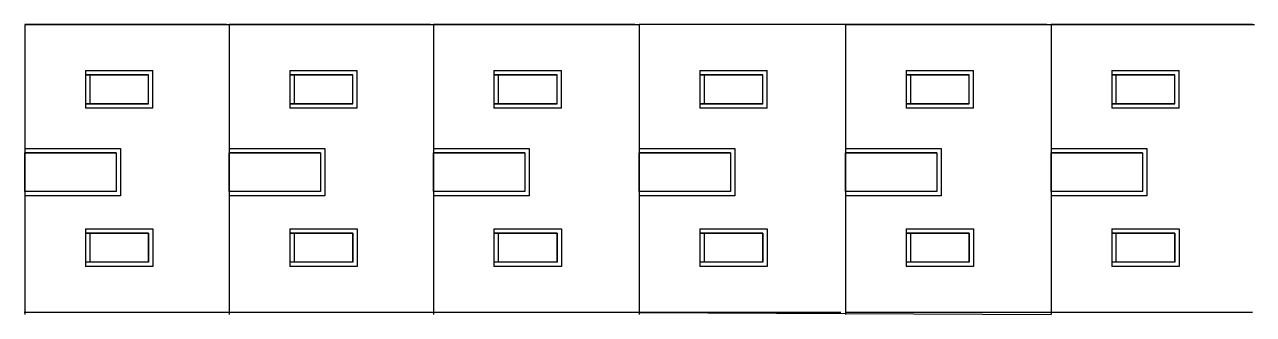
# Model space of a CAD drawing. Header units: millimetres. Extents: x -45491 to 454665, y -283075 to 218718.
# Drawn here: x 22572 to 108017, y 148884 to 169018 of the extents above; entities that cross this region are included whole.
import ezdxf

# ---------------------------------------------------------------- set-up
doc = ezdxf.new("R2010")
doc.units = ezdxf.units.MM
for name, color, linetype in [('A-DOOR', 3, 'Continuous'), ('A-WALL', 1, 'Continuous'), ('A-WINDOW', 4, 'Continuous')]:
    doc.layers.add(name, color=color, linetype=linetype)

msp = doc.modelspace()

# ---------------------------------------------------------------- linework, layer by layer
at = {"layer": 'A-DOOR'}
for p, q in [((22601, 160404), (29248, 160404)), ((22601, 160104), (28948, 160104)), ((22601, 157420), (22601, 160104)), ((28948, 160104), (28948, 157420)), ((29248, 160404), (29248, 157120)), ((36801, 160404), (43448, 160404)), ((36801, 160104), (43148, 160104)), ((36801, 157420), (36801, 160104)), ((43148, 160104), (43148, 157420)), ((43448, 160404), (43448, 157120)), ((51002, 160404), (57648, 160404)), ((51002, 160104), (57348, 160104)), ((51002, 157420), (51002, 160104)), ((57348, 160104), (57348, 157420)), ((57648, 160404), (57648, 157120)), ((65317, 160404), (71964, 160404)), ((65317, 160104), (71664, 160104)), ((65317, 157420), (65317, 160104)), ((71664, 160104), (71664, 157420)), ((71964, 160404), (71964, 157120)), ((79661, 160404), (86308, 160404)), ((79661, 160104), (86008, 160104)), ((79661, 157420), (79661, 160104)), ((86008, 160104), (86008, 157420)), ((86308, 160404), (86308, 157120)), ((93952, 160404), (100599, 160404)), ((93952, 160104), (100299, 160104)), ((93952, 157420), (93952, 160104)), ((100299, 160104), (100299, 157420)), ((100599, 160404), (100599, 157120)), ((28948, 157420), (22601, 157420)), ((43148, 157420), (36801, 157420)), ((57348, 157420), (51002, 157420)), ((71664, 157420), (65317, 157420)), ((86008, 157420), (79661, 157420)), ((100299, 157420), (93952, 157420)), ((29248, 157120), (22601, 157120)), ((43448, 157120), (36801, 157120)), ((57648, 157120), (51002, 157120)), ((71964, 157120), (65317, 157120)), ((86308, 157120), (79661, 157120)), ((100599, 157120), (93952, 157120))]:
    msp.add_line(p, q, dxfattribs=at)
at = {"layer": 'A-WALL'}
for p, q in [((36601, 169018), (22601, 169018)), ((36601, 169018), (22601, 169018)), ((22601, 169018), (22601, 148884)), ((22601, 169018), (65317, 169018)), ((50801, 169018), (36801, 169018)), ((50801, 169018), (36801, 169018)), ((36801, 169018), (36801, 148884)), ((65002, 169018), (51002, 169018)), ((65002, 169018), (51002, 169018)), ((51002, 169018), (51002, 148884)), ((65317, 169018), (65317, 148884)), ((65317, 169018), (65317, 149018)), ((65317, 169018), (65317, 149018)), ((79661, 169018), (65317, 169018)), ((93661, 169018), (79661, 169018)), ((93661, 169018), (79661, 169018)), ((79661, 169018), (79661, 148884)), ((79661, 169018), (108081, 169018)), ((107952, 169018), (93952, 169018)), ((107952, 169018), (93952, 169018)), ((93952, 169018), (93952, 148884)), ((31196, 165518), (26810, 165518)), ((45396, 165518), (41010, 165518)), ((59596, 165518), (55210, 165518)), ((73912, 165518), (69526, 165518)), ((88255, 165518), (83869, 165518)), ((102547, 165518), (98161, 165518)), ((26810, 163518), (31196, 163518)), ((41010, 163518), (45396, 163518)), ((55210, 163518), (59596, 163518)), ((69526, 163518), (73912, 163518)), ((83869, 163518), (88255, 163518)), ((98161, 163518), (102547, 163518)), ((28948, 160104), (22601, 160104)), ((43148, 160104), (36801, 160104)), ((57348, 160104), (51002, 160104)), ((71664, 160104), (65317, 160104)), ((86008, 160104), (79661, 160104)), ((100299, 160104), (93952, 160104)), ((28948, 157420), (22601, 157420)), ((43148, 157420), (36801, 157420)), ((57348, 157420), (51002, 157420)), ((71664, 157420), (65317, 157420)), ((86008, 157420), (79661, 157420)), ((100299, 157420), (93952, 157420)), ((31196, 154521), (26810, 154521)), ((45396, 154521), (41010, 154521)), ((59596, 154521), (55210, 154521)), ((73912, 154521), (69526, 154521)), ((88255, 154521), (83869, 154521)), ((102547, 154521), (98161, 154521)), ((31196, 152518), (26810, 152518)), ((45396, 152518), (41010, 152518)), ((59596, 152518), (55210, 152518)), ((73912, 152518), (69526, 152518)), ((88255, 152518), (83869, 152518)), ((102547, 152518), (98161, 152518)), ((65317, 149018), (22543, 149018)), ((36601, 149018), (22601, 149018)), ((50801, 149018), (36801, 149018)), ((65002, 149018), (51002, 149018)), ((79317, 149018), (65317, 149018)), ((65317, 149018), (93952, 148884)), ((93661, 149018), (79661, 149018)), ((107952, 149018), (79661, 149018)), ((107952, 149018), (93952, 149018))]:
    msp.add_line(p, q, dxfattribs=at)
at = {"layer": 'A-WINDOW'}
for p, q in [((26810, 165818), (31496, 165818)), ((26810, 165818), (26810, 163218)), ((31496, 163218), (31496, 165818)), ((41010, 165818), (45696, 165818)), ((41010, 165818), (41010, 163218)), ((45696, 163218), (45696, 165818)), ((55210, 165818), (59896, 165818)), ((55210, 165818), (55210, 163218)), ((59896, 163218), (59896, 165818)), ((69526, 165818), (74212, 165818)), ((69526, 165818), (69526, 163218)), ((74212, 163218), (74212, 165818)), ((83869, 165818), (88555, 165818)), ((83869, 165818), (83869, 163218)), ((88555, 163218), (88555, 165818)), ((98161, 165818), (102847, 165818)), ((98161, 165818), (98161, 163218)), ((102847, 163218), (102847, 165818)), ((26810, 165518), (31196, 165518)), ((27110, 165518), (27110, 163518)), ((31196, 163518), (31196, 165518)), ((41010, 165518), (45396, 165518)), ((41310, 165518), (41310, 163518)), ((45396, 163518), (45396, 165518)), ((55210, 165518), (59596, 165518)), ((55510, 165518), (55510, 163518)), ((59596, 163518), (59596, 165518)), ((69526, 165518), (73912, 165518)), ((69826, 165518), (69826, 163518)), ((73912, 163518), (73912, 165518)), ((83869, 165518), (88255, 165518)), ((84169, 165518), (84169, 163518)), ((88255, 163518), (88255, 165518)), ((98161, 165518), (102547, 165518)), ((98461, 165518), (98461, 163518)), ((102547, 163518), (102547, 165518)), ((30209, 163518), (26810, 163518)), ((31496, 163218), (26810, 163218)), ((31196, 163518), (30209, 163518)), ((31196, 163218), (30209, 163218)), ((44409, 163518), (41010, 163518)), ((45696, 163218), (41010, 163218)), ((45396, 163518), (44409, 163518)), ((45396, 163218), (44409, 163218)), ((58609, 163518), (55210, 163518)), ((59896, 163218), (55210, 163218)), ((59596, 163518), (58609, 163518)), ((59596, 163218), (58609, 163218)), ((72925, 163518), (69526, 163518)), ((74212, 163218), (69526, 163218)), ((73912, 163518), (72925, 163518)), ((73912, 163218), (72925, 163218)), ((87269, 163518), (83869, 163518)), ((88555, 163218), (83869, 163218)), ((88255, 163518), (87269, 163518)), ((88255, 163218), (87269, 163218)), ((101560, 163518), (98161, 163518)), ((102847, 163218), (98161, 163218)), ((102547, 163518), (101560, 163518)), ((102547, 163218), (101560, 163218)), ((26810, 154821), (26810, 152218)), ((26810, 154821), (31496, 154821)), ((31496, 154821), (31496, 152218)), ((41010, 154821), (41010, 152218)), ((41010, 154821), (45696, 154821)), ((45696, 154821), (45696, 152218)), ((55210, 154821), (55210, 152218)), ((55210, 154821), (59896, 154821)), ((59896, 154821), (59896, 152218)), ((69526, 154821), (69526, 152218)), ((69526, 154821), (74212, 154821)), ((74212, 154821), (74212, 152218)), ((83869, 154821), (83869, 152218)), ((83869, 154821), (88555, 154821)), ((88555, 154821), (88555, 152218)), ((98161, 154821), (98161, 152218)), ((98161, 154821), (102847, 154821)), ((102847, 154821), (102847, 152218)), ((26810, 154521), (31196, 154521)), ((27110, 154521), (27110, 152518)), ((31196, 152518), (31196, 154521)), ((31196, 154521), (31196, 152518)), ((41010, 154521), (45396, 154521)), ((41310, 154521), (41310, 152518)), ((45396, 152518), (45396, 154521)), ((45396, 154521), (45396, 152518)), ((55210, 154521), (59596, 154521)), ((55510, 154521), (55510, 152518)), ((59596, 152518), (59596, 154521)), ((59596, 154521), (59596, 152518)), ((69526, 154521), (73912, 154521)), ((69826, 154521), (69826, 152518)), ((73912, 152518), (73912, 154521)), ((73912, 154521), (73912, 152518)), ((83869, 154521), (88255, 154521)), ((84169, 154521), (84169, 152518)), ((88255, 152518), (88255, 154521)), ((88255, 154521), (88255, 152518)), ((98161, 154521), (102547, 154521)), ((98461, 154521), (98461, 152518)), ((102547, 152518), (102547, 154521)), ((102547, 154521), (102547, 152518)), ((31196, 152518), (26810, 152518)), ((31496, 152218), (26810, 152218)), ((45396, 152518), (41010, 152518)), ((45696, 152218), (41010, 152218)), ((59596, 152518), (55210, 152518)), ((59896, 152218), (55210, 152218)), ((73912, 152518), (69526, 152518)), ((74212, 152218), (69526, 152218)), ((88255, 152518), (83869, 152518)), ((88555, 152218), (83869, 152218)), ((102547, 152518), (98161, 152518)), ((102847, 152218), (98161, 152218))]:
    msp.add_line(p, q, dxfattribs=at)

doc.saveas('drawing.dxf')
